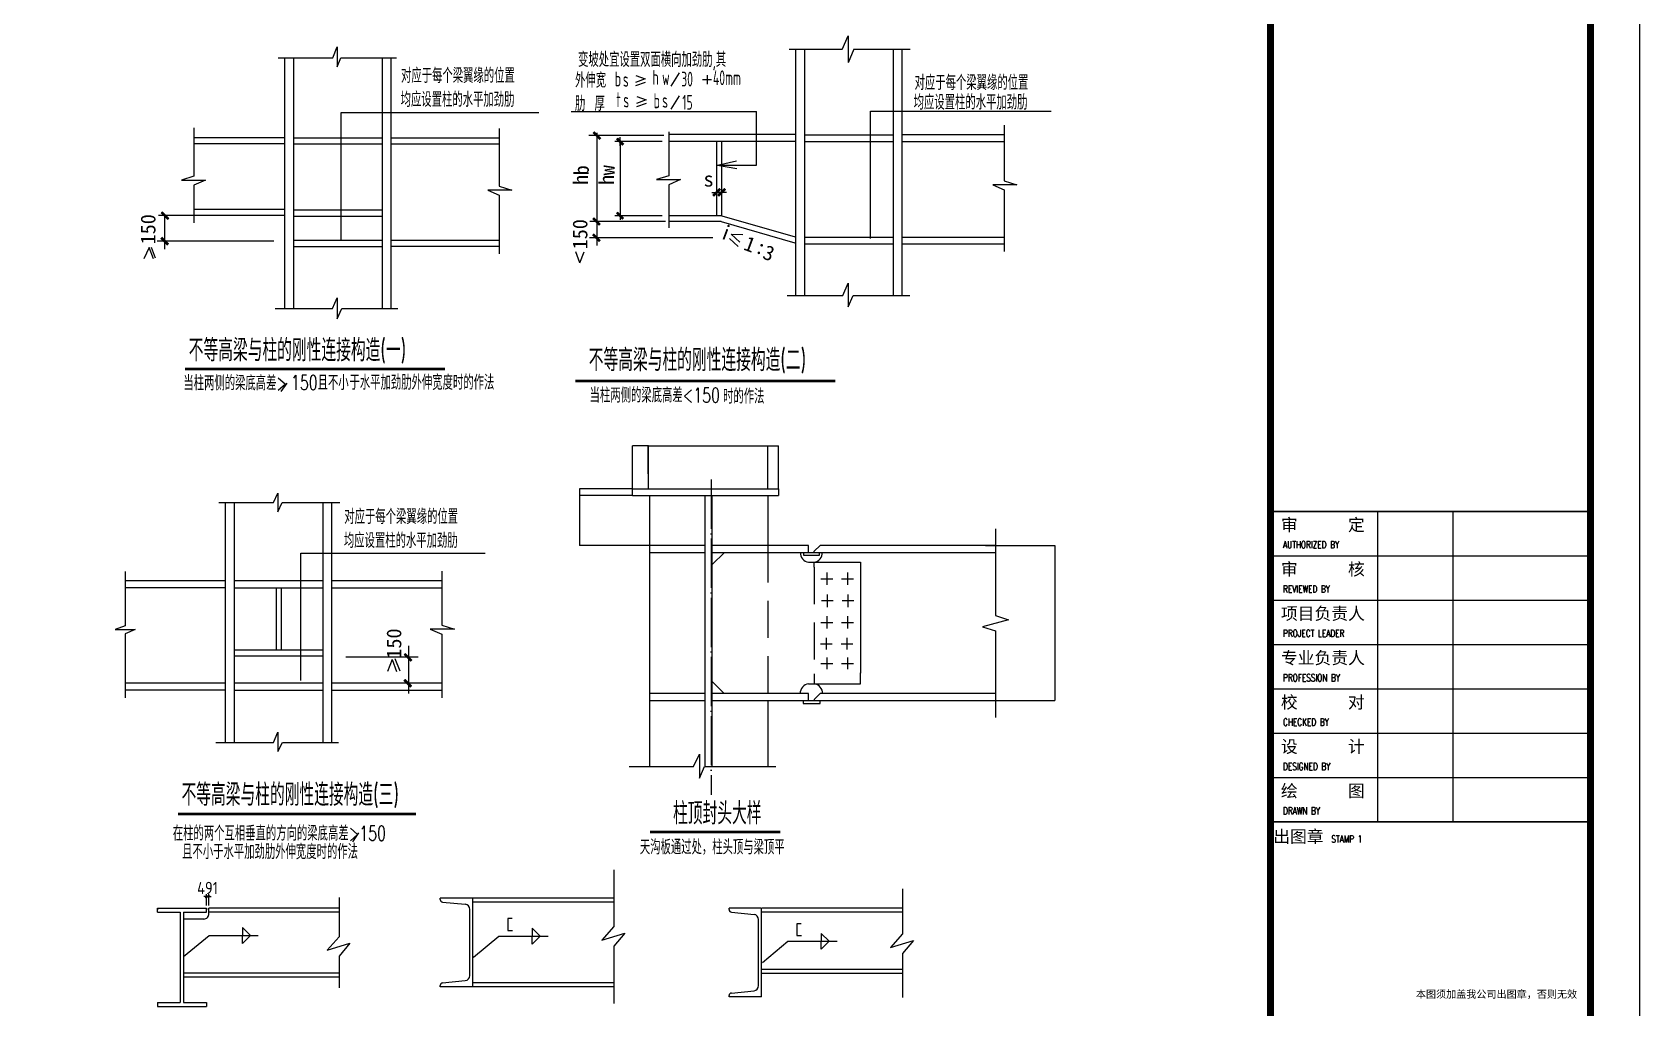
# Model space of a CAD drawing. Extents: x -138012 to 2129925, y -311560 to 0.
# Drawn here: x 1903268 to 1935909, y -178463 to -158663 of the extents above; entities that cross this region are included whole.
import ezdxf

# ---------------------------------------------------------------- set-up
doc = ezdxf.new("R2010")
doc.units = 0
doc.header["$LTSCALE"] = 1000
doc.header["$MEASUREMENT"] = 0
doc.linetypes.add('CENTER', pattern=[1.2, 1, -0.1, 0, -0.1])
doc.linetypes.add('HIDDEN', pattern=[0.375, 0.25, -0.125])
doc.layers.get('0').update_dxf_attribs({"linetype": 'CONTINUOUS'})
doc.layers.get('Defpoints').update_dxf_attribs({"linetype": 'CONTINUOUS'})
for name, color, linetype in [('10', 7, 'CONTINUOUS'), ('3', 3, 'CONTINUOUS'), ('AXIS', 3, 'CONTINUOUS'), ('FRAMING', 2, 'CONTINUOUS'), ('HIDDEN', 7, 'HIDDEN'), ('TEXT', 7, 'CONTINUOUS'), ('THIN', 7, 'CONTINUOUS'), ('Z', 4, 'CONTINUOUS'), ('图框', 4, 'CONTINUOUS'), ('实线', 7, 'CONTINUOUS'), ('柱构件', 2, 'CONTINUOUS'), ('梁__实线', 4, 'CONTINUOUS')]:
    doc.layers.add(name, color=color, linetype=linetype)
doc.styles.add('-宋体', font='', dxfattribs={"width": 0.8})
doc.styles.add('HZTXT', font='txt.shx', dxfattribs={"width": 0.8, "bigfont": 'hztxt.shx'})
doc.styles.add('iIcon2', font='')
doc.styles.add('MIMI-TKWZ', font='romanc.shx', dxfattribs={"width": 0.75, "oblique": 15, "bigfont": 'bigfont.shx'})
doc.styles.get("Standard").update_dxf_attribs({"font": 'GBENOR', "bigfont": 'GBCBIG'})
doc.styles.add('TSSD-REIN', font='tssdeng.shx', dxfattribs={"width": 0.7, "bigfont": 'tssdchn.shx'})
doc.styles.add('TSSD_Dimension', font='tssdeng.shx', dxfattribs={"width": 0.7, "bigfont": 'hztxt.shx'})
doc.styles.add('TSSD_Label', font='Tssdeng.shx', dxfattribs={"width": 0.7, "bigfont": 'hztxt.shx'})
doc.styles.add('TSSD_REIN', font='tssdeng.shx', dxfattribs={"width": 0.7, "bigfont": 'tssdchn.shx'})
doc.styles.get('-宋体').set_extended_font_data('SimSun')
doc.styles.get('iIcon2').set_extended_font_data('SimSun')
doc.dimstyles.new('L100', dxfattribs={"dimscale": 100, "dimtxt": 3.5, "dimasz": 50, "dimexe": 2.5, "dimexo": 3, "dimgap": 1.5, "dimtad": 1, "dimdec": 0, "dimzin": 0, "dimdsep": 46, "dimtxsty": 'Standard', "dimblk": 'ARCHTICK', "dimcen": 0.09, "dimadec": 0, "dimazin": 0, "dimtfac": 1, "dimtdec": 0, "dimtix": 1, "dimtmove": 2, "dimatfit": 3, "dimfxl": 0, "dimtolj": 1, "dimtzin": 0, "dimarcsym": 0})
doc.dimstyles.new('TSSD_10_1', dxfattribs={"dimtxt": 3, "dimasz": 1, "dimexe": 1, "dimexo": 2.5, "dimgap": 1, "dimtad": 1, "dimdec": 0, "dimlfac": 10, "dimzin": 0, "dimdsep": 46, "dimtxsty": 'TSSD_Dimension', "dimblk": 'ARCHTICK', "dimcen": 0, "dimdle": 1, "dimclrt": 7, "dimadec": 0, "dimazin": 0, "dimtfac": 1, "dimtdec": 0, "dimtix": 1, "dimtmove": 2, "dimatfit": 3, "dimldrblk": 'ARCHTICK', "dimfxl": 0, "dimtolj": 1, "dimtzin": 0, "dimarcsym": 0})

# ---------------------------------------------------------------- blocks, each defined once
blk = doc.blocks.new('_ArchTick')
at = {"color": 0, "linetype": 'ByBlock', "const_width": 0.4}
blk.add_lwpolyline([(-0.5, -0.5), (0.5, 0.5)], dxfattribs=at)
blk = doc.blocks.new('*D285')
at = {"layer": 'Defpoints', "color": 0, "linetype": 'Continuous'}
for p in [(1922619, -169080), (1922119, -172228), (1924033, -172228)]:
    blk.add_point(p, dxfattribs=at)
at = {"layer": '梁__实线', "color": 0, "linetype": 'Continuous', "lineweight": -2}
for p, q in [((1924033, -169079), (1924033, -172229)), ((1922621, -169080), (1924034, -169080)), ((1922121, -172228), (1924034, -172228))]:
    blk.add_line(p, q, dxfattribs=at)
for p, rotation in [((1924033, -169080), 90), ((1924033, -172228), 270)]:
    blk.add_blockref('_ArchTick', p, dxfattribs=dict(at, rotation=rotation))
at = {"layer": '梁__实线', "color": 7, "linetype": 'Continuous', "insert": (1924031, -170654), "char_height": 3, "attachment_point": 5, "rotation": 90, "style": 'TSSD_Dimension'}
blk.add_mtext('\\A1;\\A1;H', dxfattribs=at)
blk = doc.blocks.new('*D288')
at = {"layer": 'Defpoints', "color": 0, "linetype": 'Continuous'}
for p in [(1915455, -167060), (1915778, -167630), (1915455, -167930)]:
    blk.add_point(p, dxfattribs=at)
at = {"layer": '梁__实线', "color": 0, "linetype": 'Continuous', "lineweight": -2}
for p, q in [((1915779, -167060), (1915454, -167060)), ((1915455, -167928), (1915455, -167059)), ((1915778, -167628), (1915778, -167059))]:
    blk.add_line(p, q, dxfattribs=at)
at = {"layer": '梁__实线', "color": 0, "linetype": 'Continuous', "lineweight": -2, "rotation": 180}
blk.add_blockref('_ArchTick', (1915455, -167060), dxfattribs=at)
at = {"layer": '梁__实线', "color": 0, "linetype": 'Continuous', "lineweight": -2}
blk.add_blockref('_ArchTick', (1915778, -167060), dxfattribs=at)
at = {"layer": '梁__实线', "color": 7, "linetype": 'Continuous', "insert": (1915617, -167058), "char_height": 3, "attachment_point": 5, "style": 'TSSD_Dimension'}
blk.add_mtext('\\A1;20', dxfattribs=at)
blk = doc.blocks.new('*D289')
at = {"layer": 'Defpoints', "color": 0, "linetype": 'Continuous'}
for p in [(1914382, -168064), (1915455, -167930), (1915455, -168064)]:
    blk.add_point(p, dxfattribs=at)
at = {"layer": '梁__实线', "color": 0, "linetype": 'Continuous', "lineweight": -2}
for p, q in [((1915453, -167930), (1914381, -167930)), ((1915453, -168064), (1914381, -168064)), ((1914382, -167929), (1914382, -168065))]:
    blk.add_line(p, q, dxfattribs=at)
for p, rotation in [((1914382, -167930), 90), ((1914382, -168064), 270)]:
    blk.add_blockref('_ArchTick', p, dxfattribs=dict(at, rotation=rotation))
at = {"layer": '梁__实线', "color": 7, "linetype": 'Continuous', "insert": (1914380, -167997), "char_height": 3, "attachment_point": 5, "rotation": 90, "style": 'TSSD_Dimension'}
blk.add_mtext('\\A1;12', dxfattribs=at)
blk = doc.blocks.new('*D290')
at = {"layer": 'Defpoints', "color": 0, "linetype": 'Continuous'}
for p in [(1915155, -168064), (1914382, -169080), (1915805, -169080)]:
    blk.add_point(p, dxfattribs=at)
at = {"layer": '梁__实线', "color": 0, "linetype": 'Continuous', "lineweight": -2}
for p, q in [((1915153, -168064), (1914381, -168064)), ((1914382, -168063), (1914382, -169081)), ((1915802, -169080), (1914381, -169080))]:
    blk.add_line(p, q, dxfattribs=at)
for p, rotation in [((1914382, -168064), 90), ((1914382, -169080), 270)]:
    blk.add_blockref('_ArchTick', p, dxfattribs=dict(at, rotation=rotation))
at = {"layer": '梁__实线', "color": 7, "linetype": 'Continuous', "insert": (1914380, -168572), "char_height": 3, "attachment_point": 5, "rotation": 90, "style": 'TSSD_Dimension'}
blk.add_mtext('\\A1;60', dxfattribs=at)
blk = doc.blocks.new('CC')
blk.add_line((-24.2, 0), (24.2, 0))
at = {"layer": 'FRAMING', "color": 6}
blk.add_line((-17.8, -17.8), (17.8, 17.8), dxfattribs=at)
blk = doc.blocks.new('*D291')
at = {"color": 0, "lineweight": -2}
for p, q in [((1906805, -176206), (1906755, -176206)), ((1906805, -176388), (1906805, -176156)), ((1906805, -176206), (1906854, -176206)), ((1906854, -176388), (1906854, -176156)), ((1906854, -176206), (1906904, -176206))]:
    blk.add_line(p, q, dxfattribs=at)
at = {"layer": 'Defpoints', "color": 0}
for p in [(1906854, -176206), (1906805, -176438), (1906854, -176438)]:
    blk.add_point(p, dxfattribs=at)
at = {"color": 0, "lineweight": -2, "xscale": 50, "yscale": 50, "zscale": 50}
blk.add_blockref('_ArchTick', (1906805, -176206), dxfattribs=at)
at = {"color": 0, "lineweight": -2, "xscale": 50, "yscale": 50, "zscale": 50, "rotation": 180}
blk.add_blockref('_ArchTick', (1906854, -176206), dxfattribs=at)
at = {"color": 0, "insert": (1906829, -176031), "char_height": 250, "attachment_point": 5}
blk.add_mtext('\\A1;491', dxfattribs=at)
blk = doc.blocks.new('A$C44EF65FB')
for p, q in [((0.87, 2.4), (0, 2.4)), ((0, 2.4), (0, 0)), ((0, 0), (0.93, 0))]:
    blk.add_line(p, q)
blk = doc.blocks.new('564563')
at = {"layer": '图框'}
for p, q in [((189567, -166841), (196067, -166841)), ((189567, -166841), (196067, -166841)), ((191738, -166841), (191738, -173141)), ((193267, -166841), (193267, -173141)), ((189567, -167741), (196067, -167741)), ((189567, -168641), (196067, -168641)), ((189567, -169541), (196067, -169541)), ((189567, -170441), (196067, -170441)), ((189567, -171341), (196067, -171341)), ((189567, -172241), (196067, -172241))]:
    blk.add_line(p, q, dxfattribs=at)
at = {"layer": '图框', "const_width": 140}
blk.add_lwpolyline([(196067, -136041), (189567, -136041), (189567, -193441), (196067, -193441)], close=True, dxfattribs=at)
at = {"layer": '图框', "const_width": 35}
for points in [[(189567, -166841), (196067, -166841)], [(189567, -173141), (196067, -173141)]]:
    blk.add_lwpolyline(points, dxfattribs=at)
at = {"layer": '图框', "style": 'iIcon2'}
for s, height, p in [('审      定', 250, (189779, -167238)), ('审      核', 250, (189779, -168138)), ('项目负责人', 250, (189779, -169038)), ('专业负责人', 250, (189779, -169938)), ('校      对', 250, (189779, -170838)), ('设      计', 250, (189779, -171738)), ('绘      图', 250, (189779, -172638)), ('出图章', 250, (189624, -173565)), ('本图须加盖我公司出图章，否则无效', 150, (192520, -176714))]:
    blk.add_text(s, height=height, dxfattribs=at).set_placement(p)
at = {"layer": '图框', "style": 'MIMI-TKWZ', "width": 0.75}
for s, p in [('AUTHORIZED BY', (189823, -167590)), ('REVIEWED BY', (189823, -168490)), ('PROJECT LEADER', (189823, -169390)), ('PROFESSION BY', (189823, -170290)), ('CHECKED BY', (189823, -171190)), ('DESIGNED BY', (189823, -172090)), ('DRAWN BY', (189823, -172990)), ('STAMP 1', (190804, -173562))]:
    blk.add_text(s, height=145, dxfattribs=at).set_placement(p)

msp = doc.modelspace()

# ---------------------------------------------------------------- linework, layer by layer
for p, q in [((1909371.205, -159180.375), (1909458.457, -158956.966)), ((1909458.457, -158956.966), (1909458.457, -159369.124)), ((1919710.463, -159013.836), (1919834.7, -158736.597)), ((1919834.7, -158736.597), (1919834.7, -159280.215)), ((1908262.242, -159180.375), (1909371.205, -159180.375)), ((1909458.457, -159369.124), (1909537.611, -159180.375)), ((1909537.611, -159180.375), (1910665.021, -159180.375)), ((1918637.213, -159010.674), (1919709.191, -159010.674)), ((1919953.33, -159010.674), (1919833.487, -159285.763)), ((1919953.33, -159010.674), (1921092.601, -159010.674)), ((1915735.897, -160109.249), (1915537.897, -160181.249)), ((1914212.021, -160273.739), (1917974.262, -160273.739)), ((1917974.262, -161359.408), (1917974.262, -160273.739)), ((1923005.16, -160553.389), (1923005.16, -161683.074)), ((1906553.662, -160604.956), (1906553.662, -161585.969)), ((1912752.451, -160616.046), (1912752.451, -161790.372)), ((1916092.682, -160760.563), (1914570.255, -160760.563)), ((1914732.337, -160706.607), (1914732.337, -162991.151)), ((1916197.435, -160685.668), (1916197.435, -161578.736)), ((1917181.223, -161359.408), (1917974.262, -161359.408)), ((1906553.662, -161585.969), (1906297.152, -161662.87)), ((1906297.152, -161662.87), (1906784.52, -161662.87)), ((1906784.52, -161662.87), (1906553.662, -161765.404)), ((1906553.662, -161765.404), (1906553.662, -162529.713)), ((1912521.593, -161867.273), (1912752.451, -161969.808)), ((1913008.961, -161867.273), (1912521.593, -161867.273)), ((1912752.451, -161790.372), (1913008.961, -161867.273)), ((1916197.435, -161578.736), (1915940.926, -161655.636)), ((1915940.926, -161655.636), (1916428.294, -161655.636)), ((1916428.294, -161655.636), (1916197.435, -161758.171)), ((1916197.435, -161758.171), (1916197.435, -162632.504)), ((1922774.301, -161759.975), (1923005.16, -161862.509)), ((1923261.669, -161759.975), (1922774.301, -161759.975)), ((1923005.16, -161683.074), (1923261.669, -161759.975)), ((1923005.16, -161862.509), (1923005.16, -163115.275)), ((1912752.451, -161969.808), (1912752.451, -163164.069)), ((1906601.217, -162380.273), (1905831.203, -162380.273)), ((1905962.714, -163066.828), (1905962.714, -162380.273)), ((1916128.676, -162505.457), (1914588.252, -162505.457)), ((1917087.566, -162834.206), (1914583.104, -162834.206)), ((1917424.905, -162847.315), (1917599.748, -163010.371)), ((1917460.937, -162761.084), (1917635.78, -162924.14)), ((1917461.092, -162760.715), (1917699.966, -162770.531)), ((1908175.934, -162902.716), (1905809.291, -162902.716)), ((1914390.179, -163344.111), (1914307.139, -163119.92)), ((1914390.58, -163344.111), (1914473.619, -163119.92)), ((1919727.646, -164005.782), (1919833.384, -163759.233)), ((1919833.384, -163759.233), (1919833.384, -164234.36)), ((1909367.463, -164272.77), (1909458.413, -164053.7)), ((1909458.413, -164053.7), (1909458.413, -164481.191)), ((1918598.395, -164005.782), (1919727.646, -164005.782)), ((1919833.384, -164234.36), (1919936.214, -164005.782)), ((1919936.214, -164005.782), (1921086.538, -164005.782)), ((1908201.517, -164272.77), (1909367.463, -164272.77)), ((1909458.413, -164481.191), (1909552.727, -164272.77)), ((1909552.727, -164272.77), (1910689.659, -164272.77)), ((1908165.971, -168211.14), (1908254.963, -168018.329)), ((1908254.963, -168018.329), (1908254.963, -168399.889)), ((1907058.748, -168211.14), (1908165.971, -168211.14)), ((1908254.963, -168399.889), (1908346.969, -168211.14)), ((1908346.969, -168211.14), (1909514.137, -168211.14)), ((1905156.814, -169607.411), (1905156.814, -170710.034)), ((1911583.003, -169602.403), (1911583.003, -170698.617)), ((1905156.814, -170710.034), (1904953.476, -170786.935)), ((1911583.003, -170698.617), (1911839.512, -170775.518)), ((1904953.476, -170786.935), (1905362.151, -170786.935)), ((1905362.151, -170786.935), (1905156.814, -170870.347)), ((1905156.814, -170870.347), (1905156.814, -172175.037)), ((1911839.512, -170775.518), (1911352.144, -170775.518)), ((1911352.144, -170775.518), (1911583.003, -170878.052)), ((1911583.003, -170878.052), (1911583.003, -172170.029)), ((1909639.356, -171341.658), (1911104.485, -171341.658)), ((1910907.089, -171119.854), (1910907.089, -172080.991)), ((1910574.437, -171391.161), (1910483.093, -171637.772)), ((1910574.877, -171391.161), (1910666.221, -171637.772)), ((1910739.076, -171628.664), (1910638.708, -171382.053)), ((1908169.219, -173079.737), (1908254.92, -172868.288)), ((1908254.92, -172868.288), (1908254.92, -173259.173)), ((1906998.023, -173079.737), (1908169.219, -173079.737)), ((1908254.92, -173259.173), (1908347.895, -173079.737)), ((1908347.895, -173079.737), (1909486.166, -173079.737)), ((1915076.464, -175663.378), (1915076.464, -176815)), ((1909498.053, -176225.245), (1909498.053, -177020.464)), ((1911554.186, -176263.596), (1911554.186, -176236.108)), ((1912214.186, -176236.108), (1911554.186, -176236.108)), ((1912214.186, -178036.108), (1912214.186, -176236.108)), ((1915076.464, -176236.108), (1912224.506, -176236.108)), ((1920940.415, -176047.494), (1920940.415, -176963.466)), ((1905809.917, -176437.708), (1906804.917, -176437.708)), ((1905809.917, -176437.708), (1906804.917, -176437.708)), ((1905809.917, -176518.61), (1905809.917, -176437.708)), ((1905809.917, -176437.708), (1905809.917, -176475.702)), ((1905809.917, -176518.61), (1906271.792, -176518.61)), ((1906271.792, -176518.61), (1906271.792, -178356.806)), ((1906343.042, -176518.61), (1906804.917, -176518.61)), ((1906343.042, -176518.61), (1906804.917, -176518.61)), ((1906343.042, -176518.61), (1906343.042, -178356.806)), ((1906804.917, -176518.61), (1906804.917, -176437.708)), ((1906804.917, -176437.708), (1906804.917, -176475.702)), ((1906854.028, -176548.429), (1906854.028, -176437.708)), ((1909498.053, -176437.708), (1906854.028, -176437.708)), ((1909498.053, -176518.61), (1906854.028, -176518.61)), ((1911601.462, -176315.836), (1912059.634, -176361.653)), ((1912154.186, -177806.084), (1912154.186, -176466.132)), ((1915076.464, -176317.01), (1912224.506, -176317.01)), ((1917418.138, -176470.045), (1917418.138, -176442.557)), ((1918078.138, -176442.557), (1917418.138, -176442.557)), ((1917465.414, -176522.284), (1917923.586, -176568.102)), ((1918078.138, -178242.557), (1918078.138, -176442.557)), ((1920940.415, -176442.557), (1918088.457, -176442.557)), ((1920940.415, -176523.459), (1918088.457, -176523.459)), ((1906751.528, -176660.929), (1906343.042, -176660.929)), ((1907538.302, -176830.832), (1907697.715, -176992.917)), ((1907538.302, -176830.832), (1907538.302, -176992.917)), ((1913421.938, -176846.521), (1913581.35, -177008.606)), ((1913421.938, -176846.521), (1913421.938, -177008.606)), ((1915076.464, -176815), (1914834.08, -177086.964)), ((1918018.138, -178012.533), (1918018.138, -176672.581)), ((1906343.042, -177421.408), (1906861.158, -176992.917)), ((1907236.158, -176992.917), (1907236.158, -176992.917)), ((1907538.302, -177155.001), (1907538.302, -176992.917)), ((1907538.302, -177155.001), (1907697.715, -176992.917)), ((1909498.053, -177020.464), (1909255.669, -177292.428)), ((1909255.669, -177292.428), (1909719.991, -177154.213)), ((1909719.991, -177154.213), (1909498.053, -177417.746)), ((1912226.678, -177437.097), (1912744.793, -177008.606)), ((1913119.793, -177008.606), (1913119.793, -177008.606)), ((1913421.938, -177170.69), (1913581.35, -177008.606)), ((1913421.938, -177170.69), (1913421.938, -177008.606)), ((1914834.08, -177086.964), (1915298.402, -176948.749)), ((1915298.402, -176948.749), (1915076.464, -177212.281)), ((1915076.464, -177212.281), (1915076.464, -178374.057)), ((1918094.153, -177542.022), (1918612.269, -177113.53)), ((1918987.269, -177113.53), (1918987.269, -177113.53)), ((1919289.413, -176951.446), (1919448.825, -177113.53)), ((1919289.413, -176951.446), (1919289.413, -177113.53)), ((1919289.413, -177275.615), (1919448.825, -177113.53)), ((1919289.413, -177275.615), (1919289.413, -177113.53)), ((1920940.415, -176963.466), (1920698.032, -177235.429)), ((1920698.032, -177235.429), (1921162.354, -177097.215)), ((1921162.354, -177097.215), (1920940.415, -177360.747)), ((1909498.053, -177417.746), (1909498.053, -178055.123)), ((1920940.415, -177360.747), (1920940.415, -178250.552)), ((1909498.053, -177756.806), (1906343.042, -177756.806)), ((1909498.053, -177837.708), (1906343.042, -177837.708)), ((1920940.415, -177688.617), (1918088.457, -177688.617)), ((1920940.415, -177769.518), (1918088.457, -177769.518)), ((1911554.186, -178036.108), (1911554.186, -178008.62)), ((1912214.186, -178036.108), (1911554.186, -178036.108)), ((1911601.462, -177956.381), (1912059.634, -177910.563)), ((1915076.464, -177955.206), (1912224.506, -177955.206)), ((1915076.464, -178036.108), (1912224.506, -178036.108)), ((1917418.138, -178242.557), (1917418.138, -178215.069)), ((1917465.414, -178162.829), (1917923.586, -178117.012)), ((1905809.917, -178356.806), (1906271.792, -178356.806)), ((1905809.917, -178356.806), (1905809.917, -178437.708)), ((1905809.917, -178437.708), (1906804.917, -178437.708)), ((1906343.042, -178356.806), (1906804.917, -178356.806)), ((1906804.917, -178356.806), (1906804.917, -178437.708)), ((1918078.138, -178242.557), (1917418.138, -178242.557))]:
    msp.add_line(p, q)
at = {"color": 7}
for p, q in [((1915716.188, -159610.378), (1915518.188, -159682.378)), ((1915522.232, -159540.876), (1915716.188, -159610.378)), ((1916240.114, -159758.788), (1916407.635, -159485.007)), ((1916969.843, -159532.783), (1916969.843, -159716.638)), ((1915716.188, -159682.378), (1915518.188, -159754.378)), ((1916876.494, -159625.812), (1917062.978, -159625.812)), ((1915735.897, -160037.249), (1915537.897, -160109.249)), ((1915541.94, -159967.748), (1915735.897, -160037.249)), ((1916241.823, -160226.962), (1916409.343, -159953.18))]:
    msp.add_line(p, q, dxfattribs=at)
at = {"linetype": 'Continuous'}
for p, q in [((1920289.21, -160264.154), (1923959.879, -160264.154)), ((1920289.21, -162852.211), (1920289.21, -160264.154)), ((1909540.181, -160295.968), (1913555.146, -160295.968)), ((1909540.181, -162884.025), (1909540.181, -160295.968)), ((1905732.375, -163259.411), (1905641.131, -163035.22)), ((1908723.803, -171821.784), (1908723.803, -169233.727)), ((1908723.803, -169233.727), (1912467.669, -169233.727)), ((1916692.948, -173563.363), (1916817.109, -173313.938)), ((1916817.109, -173313.938), (1916817.109, -173800.2)), ((1915390.825, -173563.363), (1916692.948, -173563.363)), ((1916817.109, -173800.2), (1916918.645, -173563.363)), ((1916918.645, -173563.363), (1918368.153, -173563.363))]:
    msp.add_line(p, q, dxfattribs=at)
at = {"color": 7, "linetype": 'ByBlock'}
for p, q in [((1916058.949, -160883.884), (1915096.687, -160883.884)), ((1915204.687, -160887.484), (1915204.687, -162383.625)), ((1916058.949, -162387.225), (1915096.687, -162387.225))]:
    msp.add_line(p, q, dxfattribs=at)
at = {"color": 7, "linetype": 'Continuous'}
msp.add_line((1908325.312, -165958.354), (1908442.76, -165783.758), dxfattribs=at)
at = {"color": 7, "const_width": 54}
msp.add_lwpolyline([(1906232.245, -174528.716), (1911059.132, -174528.716)], dxfattribs=at)
for centre, radius, start, end in [((1906750.005, -176556.596), 104.344, 270.8366979, 4.4893037), ((1911606.686, -176263.596), 52.5, 180, 264.2894068), ((1912049.186, -176466.132), 105, 0, 84.2894068), ((1917470.638, -176470.045), 52.5, 180, 264.2894068), ((1917913.138, -176672.581), 105, 0, 84.2894068), ((1912049.186, -177806.084), 105, 275.7105932, 0), ((1911606.686, -178008.62), 52.5, 95.7105932, 180), ((1917470.638, -178215.069), 52.5, 95.7105932, 180), ((1917913.138, -178012.533), 105, 275.7105932, 0)]:
    msp.add_arc(centre, radius, start, end)
at = {"layer": '10', "color": 0}
for p, q in [((1917181.223, -161359.408), (1917568.588, -161276.039)), ((1917181.223, -161359.408), (1917578.214, -161429.961)), ((1905641.131, -163035.22), (1905532.881, -163262.338)), ((1905683.946, -163027.545), (1905766.629, -163244.6)), ((1919030.826, -169420.288), (1920084.512, -169420.288)), ((1920084.512, -171884.55), (1920084.512, -171663.741)), ((1919030.826, -171884.55), (1920086.926, -171884.55)), ((1909777.305, -175096.53), (1909899.816, -174913.325))]:
    msp.add_line(p, q, dxfattribs=at)
at = {"layer": '10', "color": 0, "const_width": 54}
for points in [[(1914662.716, -160691.473), (1914802.8, -160831.652)], [(1915140.482, -160819.679), (1915268.891, -160948.088)], [(1917237.659, -161841.666), (1917094.481, -161984.844)], [(1917338.995, -161841.666), (1917195.817, -161984.844)], [(1905895.538, -162316.142), (1906035.623, -162456.321)], [(1914655.739, -162435.475), (1914795.823, -162575.654)], [(1915140.482, -162323.021), (1915268.891, -162451.43)], [(1905888.291, -162833.582), (1906028.376, -162973.761)], [(1914655.739, -162764.294), (1914795.823, -162904.473)], [(1906373.284, -165500.713), (1911650.06, -165500.713)], [(1914297.384, -165741.349), (1919573.363, -165741.349)], [(1910831.027, -171280.04), (1910971.111, -171420.219)], [(1910822.941, -171806.124), (1910963.025, -171946.303)], [(1915809.035, -174893.688), (1918457.912, -174893.688)]]:
    msp.add_lwpolyline(points, dxfattribs=at)
at = {"layer": '3', "const_width": 100}
msp.add_lwpolyline([(1854308.843, -137588.721), (1928408.843, -137588.721), (1928408.843, -194988.721), (1854308.843, -194988.721)], close=True, dxfattribs=at)
at = {"layer": 'AXIS', "linetype": 'CENTER'}
msp.add_line((1917054.389, -167740.917), (1917054.389, -174138.911), dxfattribs=at)
at = {"layer": 'Defpoints', "color": 0, "linetype": 'ByBlock'}
for p in [(1916274.949, -160883.884), (1917166.07, -162085.375), (1917267.406, -162085.375), (1915204.687, -162387.225), (1916274.949, -162387.225), (1920161.157, -169080.385), (1922991.266, -169083.009), (1919163.8, -169411.272), (1919163.8, -169411.272), (1906804.917, -176437.708), (1906854.028, -176437.708)]:
    msp.add_point(p, dxfattribs=at)
at = {"layer": 'HIDDEN', "ltscale": 3}
for p, q in [((1918204.619, -169079.004), (1918204.619, -172221.679)), ((1919145.906, -169518.35), (1919145.906, -171686.188))]:
    msp.add_line(p, q, dxfattribs=at)
at = {"layer": 'THIN'}
msp.add_lwpolyline([(1922828.523, -168741.674), (1922828.523, -170501.655), (1923092.523, -170585.655), (1922564.523, -170729.655), (1922828.523, -170813.655), (1922828.523, -172573.637)], dxfattribs=at)
at = {"layer": 'Z', "color": 6}
for p, q in [((1914662.716, -160691.473), (1914802.8, -160831.652)), ((1905895.538, -162316.142), (1906035.623, -162456.321)), ((1914655.739, -162435.475), (1914795.823, -162575.654)), ((1905888.291, -162833.582), (1906028.376, -162973.761)), ((1914655.739, -162764.294), (1914795.823, -162904.473)), ((1910831.027, -171280.04), (1910971.111, -171420.219)), ((1910822.941, -171806.124), (1910963.025, -171946.303))]:
    msp.add_line(p, q, dxfattribs=at)
at = {"layer": '图框'}
for points in [[(1851808.842, -195988.721), (1935908.842, -195988.721), (1935908.842, -136588.721), (1851808.842, -136588.721)], [(1851808.843, -195988.721), (1935908.843, -195988.721), (1935908.843, -136588.721), (1851808.843, -136588.721)]]:
    msp.add_lwpolyline(points, close=True, dxfattribs=at)
for points, const_width in [([(1854308.843, -137588.721), (1934908.843, -137588.721), (1934908.843, -194988.721), (1854308.843, -194988.721)], 140), ([(1934908.842, -194988.721), (1934908.842, -137588.721), (1854308.842, -137588.721), (1854308.842, -194988.721)], 100)]:
    msp.add_lwpolyline(points, close=True, dxfattribs=dict(at, const_width=const_width))
at = {"layer": '实线'}
for p, q in [((1906861.158, -176992.917), (1907858.285, -176992.917)), ((1912744.793, -177008.606), (1913741.92, -177008.606)), ((1918612.269, -177113.53), (1919609.396, -177113.53))]:
    msp.add_line(p, q, dxfattribs=at)
at = {"layer": '柱构件'}
for p, q in [((1908391.173, -159180.375), (1908391.173, -164280.94)), ((1908571.806, -159180.375), (1908571.806, -164280.94)), ((1910370.913, -159180.375), (1910370.913, -164280.94)), ((1910551.547, -159180.375), (1910551.547, -164280.94)), ((1918766.144, -159010.674), (1918766.144, -163999.373)), ((1918946.777, -159010.674), (1918946.777, -163999.373)), ((1920745.884, -159010.674), (1920745.884, -163999.373)), ((1920926.518, -159010.674), (1920926.518, -163999.373)), ((1908391.173, -160805.143), (1906553.681, -160805.143)), ((1908574.044, -160807.008), (1910366.208, -160807.008)), ((1910551.547, -160805.143), (1912752.451, -160805.143)), ((1918766.144, -160742.486), (1916197.435, -160742.486)), ((1918751.484, -160882.59), (1916197.435, -160882.59)), ((1917168.741, -162386.949), (1917168.741, -160882.59)), ((1917269.378, -162386.949), (1917269.378, -160882.59)), ((1918946.777, -160744.352), (1920741.179, -160744.352)), ((1918946.777, -160882.703), (1920741.179, -160882.703)), ((1920926.518, -160742.486), (1923005.16, -160742.486)), ((1920926.518, -160882.59), (1923005.16, -160882.59)), ((1908382.467, -160931.385), (1906553.681, -160931.385)), ((1908574.044, -160931.498), (1910366.208, -160931.498)), ((1910551.547, -160931.385), (1912752.451, -160931.385)), ((1908391.173, -162259.158), (1906553.681, -162259.158)), ((1908382.467, -162385.4), (1906553.681, -162385.4)), ((1908574.044, -162269.387), (1910366.208, -162269.387)), ((1908574.044, -162393.876), (1910366.208, -162393.876)), ((1917269.378, -162386.949), (1916197.435, -162386.949)), ((1917254.963, -162506.844), (1916197.435, -162506.844)), ((1917254.963, -162506.844), (1918755.375, -162939.649)), ((1917269.378, -162386.949), (1918759.179, -162813.758)), ((1918946.777, -162821.369), (1920747.241, -162821.369)), ((1920926.518, -162819.769), (1923005.16, -162819.769)), ((1908572.23, -162884.025), (1910372.27, -162884.025)), ((1908572.23, -163010.267), (1910372.27, -163010.267)), ((1910551.547, -162882.425), (1912752.451, -162882.425)), ((1910551.547, -163008.667), (1912752.451, -163008.667)), ((1918946.777, -162961.473), (1920747.241, -162961.473)), ((1920926.518, -162959.873), (1923005.16, -162959.873)), ((1915804.613, -168063.864), (1915804.613, -173557.395)), ((1916924.301, -168063.864), (1916924.301, -173563.363)), ((1917068.22, -168063.864), (1917068.22, -173563.363)), ((1918204.619, -168063.864), (1918204.619, -169079.004)), ((1907187.68, -168211.14), (1907187.68, -173079.737)), ((1907368.313, -168211.14), (1907368.313, -173079.737)), ((1909167.42, -168211.14), (1909167.42, -173079.737)), ((1909348.053, -168211.14), (1909348.053, -173079.737)), ((1916924.301, -169079.748), (1915804.613, -169080.29)), ((1919031.53, -169078.519), (1917068.22, -169079.67)), ((1919031.346, -169221.766), (1919031.53, -169078.519)), ((1919146.458, -169197.149), (1919265.263, -169078.424)), ((1922828.523, -169077.674), (1919265.263, -169078.424)), ((1915804.613, -169221.766), (1916924.301, -169221.766)), ((1917068.22, -169221.766), (1922828.523, -169221.766)), ((1918926.737, -169222.127), (1918926.737, -169274.628)), ((1918926.737, -169274.628), (1919256.045, -169274.628)), ((1919031.377, -169221.766), (1919031.377, -169197.545)), ((1919146.458, -169221.766), (1919146.458, -169197.149)), ((1919256.045, -169274.628), (1919256.045, -169222.127)), ((1919145.906, -169518.35), (1919145.906, -169420.16)), ((1920084.512, -169420.288), (1920084.512, -171674.741)), ((1907187.68, -169796.508), (1905156.814, -169796.508)), ((1907192.342, -169942.353), (1905156.814, -169942.353)), ((1907370.55, -169793.366), (1909162.715, -169793.366)), ((1907370.55, -169937.457), (1909162.715, -169937.457)), ((1909348.053, -169791.5), (1911583.003, -169791.5)), ((1909348.053, -169937.344), (1911583.003, -169937.344)), ((1919145.906, -171686.188), (1919145.906, -171884.355)), ((1907187.68, -171873.79), (1905156.814, -171873.79)), ((1907368.736, -171870.382), (1909168.777, -171870.382)), ((1907368.736, -172016.227), (1909168.777, -172016.227)), ((1909348.053, -171868.782), (1911583.003, -171868.782)), ((1909348.053, -172014.627), (1911583.003, -172014.627)), ((1907192.342, -172019.635), (1905156.814, -172019.635)), ((1916924.301, -172084.96), (1915804.613, -172084.96)), ((1915804.613, -172227.884), (1916924.301, -172227.884)), ((1919030.427, -172084.96), (1917068.22, -172084.96)), ((1917068.22, -172227.884), (1922828.523, -172227.884)), ((1918204.619, -172227.884), (1918204.619, -173563.363)), ((1918918.571, -172229.348), (1918918.571, -172283.604)), ((1918918.571, -172283.604), (1919266.966, -172283.604)), ((1919030.427, -172228.987), (1919030.427, -172084.96)), ((1919145.786, -172204.093), (1919264.998, -172084.96)), ((1919145.786, -172204.093), (1919145.786, -172227.884)), ((1922828.523, -172084.96), (1919264.998, -172084.96)), ((1919266.966, -172283.604), (1919266.966, -172229.348))]:
    msp.add_line(p, q, dxfattribs=at)
at = {"layer": '柱构件', "linetype": 'Continuous'}
for p, q in [((1915804.613, -169080.29), (1915804.613, -169221.766)), ((1917321.716, -169221.766), (1917076.498, -169466.811)), ((1917320.739, -172084.96), (1917068.22, -171832.62)), ((1915804.613, -172084.96), (1915804.613, -172227.884))]:
    msp.add_line(p, q, dxfattribs=at)
at = {"layer": '柱构件', "color": 6, "linetype": 'Continuous'}
for p, q in [((1919399.706, -169625.758), (1919399.706, -169876.179)), ((1919819.706, -169625.758), (1919819.706, -169876.179)), ((1919282.66, -169756.483), (1919521.843, -169756.483)), ((1919702.66, -169756.483), (1919941.843, -169756.483)), ((1919292.618, -170199.042), (1919531.801, -170199.042)), ((1919409.664, -170075.68), (1919409.664, -170329.697)), ((1919712.618, -170199.042), (1919951.801, -170199.042)), ((1919829.664, -170075.68), (1919829.664, -170329.697)), ((1919282.66, -170641.574), (1919521.843, -170641.574)), ((1919399.706, -170515.826), (1919399.706, -170761.734)), ((1919702.66, -170641.574), (1919941.843, -170641.574)), ((1919819.706, -170515.826), (1919819.706, -170761.734)), ((1919389.748, -170956.273), (1919389.748, -171193.577)), ((1919809.748, -170956.273), (1919809.748, -171193.577)), ((1919272.702, -171075.935), (1919511.886, -171075.935)), ((1919399.706, -171354.284), (1919399.706, -171591.588)), ((1919692.702, -171075.935), (1919931.886, -171075.935)), ((1919819.706, -171354.284), (1919819.706, -171591.588)), ((1919282.66, -171473.946), (1919521.843, -171473.946)), ((1919702.66, -171473.946), (1919941.843, -171473.946))]:
    msp.add_line(p, q, dxfattribs=at)
at = {"layer": '柱构件', "color": 2}
for p, q in [((1908219.513, -169937.457), (1908219.513, -171196.418)), ((1908321.875, -169937.457), (1908321.875, -171196.418)), ((1907368.313, -171196.418), (1909167.42, -171196.418)), ((1909167.42, -171329.713), (1907368.313, -171329.713))]:
    msp.add_line(p, q, dxfattribs=at)
at = {"layer": '柱构件'}
for centre, radius, start, end in [((1919063.364, -169222.127), 200.815, 179.8969739, 260.6752533), ((1919112.598, -169222.127), 200.815, 279.5475175, 0.1030261), ((1919064.344, -172085.517), 203.743, 99.4688471, 179.8435419), ((1919113.578, -172085.517), 203.743, 0.1564581, 80.8702054)]:
    msp.add_arc(centre, radius, start, end, dxfattribs=at)
at = {"layer": '梁__实线', "color": 7, "linetype": 'Continuous'}
for p, q in [((1915455.041, -167930.391), (1918418.94, -167930.391)), ((1915455.041, -168063.864), (1915455.041, -167930.391)), ((1915455.041, -168063.864), (1918418.94, -168063.864)), ((1918418.94, -167930.391), (1918418.94, -168063.864))]:
    msp.add_line(p, q, dxfattribs=at)

# ---------------------------------------------------------------- block references
at = {"color": 7, "linetype": 'ByBlock'}
for p, xscale, yscale, zscale, rotation in [((1915204.687, -160883.884), 3.600000002188608, 3.600000002188608, 3.600000002188608, 90), ((1917267.406, -161913.255), 4.014071961864829, 4.014071996789426, 4.014071999999942, 180), ((1915204.687, -162387.225), 3.600000002188608, 3.600000002188608, 3.600000002188608, 270)]:
    msp.add_blockref('CC', p, dxfattribs=dict(at, xscale=xscale, yscale=yscale, zscale=zscale, rotation=rotation))
at = {"color": 7, "linetype": 'ByBlock', "xscale": 4.014071961864829, "yscale": 4.014071996789426, "zscale": 4.014071999999942}
msp.add_blockref('CC', (1917166.07, -161913.255), dxfattribs=at)
at = {"xscale": 100, "yscale": 100, "zscale": 100}
for p in [(1912926.894, -176890.822), (1918794.37, -176995.746)]:
    msp.add_blockref('A$C44EF65FB', p, dxfattribs=at)
at = {"layer": 'TEXT'}
msp.add_blockref('564563', (1738842.058, -1547.272), dxfattribs=at)

# ---------------------------------------------------------------- texts
at = {"color": 7}
for s, height, style, width, p in [('变坡处宜设置双面横向加劲肋,其', 300, 'TSSD_Label', 0.7, (1914351.235, -159368.745)), ('对应于每个梁翼缘的位置', 300, 'HZTXT', 0.7, (1910757.283, -159693.756)), ('外伸宽', 300, 'HZTXT', 0.7, (1914290.255, -159787.248)), ('b', 300, 'TSSD_REIN', 0.6, (1915097.959, -159761.902)), ('s', 300, 'TSSD_REIN', 0.6, (1915262.239, -159771.127)), ('h', 300, 'TSSD_REIN', 0.6, (1915862.911, -159730.445)), ('w', 300, 'TSSD_REIN', 0.6, (1916057.431, -159735.808)), ('30', 300, 'TSSD_REIN', 0.6, (1916446.057, -159765.335)), ('40mm', 300, 'TSSD_REIN', 0.6, (1917089.688, -159738.159)), ('对应于每个梁翼缘的位置', 300, 'HZTXT', 0.7, (1921183.875, -159836.65)), ('均应设置柱的水平加劲肋', 300, 'HZTXT', 0.7, (1910749.049, -160179.053)), ('肋 厚', 300, 'HZTXT', 0.7, (1914288.302, -160262.576)), ('t', 300, 'TSSD_REIN', 0.6, (1915127.124, -160183.048)), ('b', 300, 'TSSD_REIN', 0.6, (1915886.779, -160206.235)), ('15', 300, 'TSSD_REIN', 0.6, (1916467.535, -160235.822)), ('均应设置柱的水平加劲肋', 300, 'HZTXT', 0.7, (1921164.712, -160234.596)), ('s', 300, 'TSSD_REIN', 0.6, (1915270.477, -160190.104)), ('s', 300, 'TSSD_REIN', 0.6, (1916059.21, -160196.984)), ('不等高梁与柱的刚性连接构造(一)', 450, 'TSSD-REIN', 0.7, (1906447.463, -165344.024)), ('不等高梁与柱的刚性连接构造(二)', 450, 'TSSD-REIN', 0.7, (1914568.478, -165542.802)), ('当柱两侧的梁底高差>', 300, 'HZTXT', 0.7, (1906338.265, -165933.628)), ('150且不小', 300, 'HZTXT', 0.7, (1908524.021, -165924.473)), ('于水平加劲肋外伸宽度时的作法', 300, 'HZTXT', 0.7, (1909711.099, -165920.868)), ('当柱两侧的梁底高差<150', 300, 'HZTXT', 0.7, (1914586.014, -166180.008)), ('时的作法', 300, 'HZTXT', 0.7, (1917294.442, -166203.785)), ('对应于每个梁翼缘的位置', 300, 'HZTXT', 0.7, (1909605.258, -168644.415)), ('均应设置柱的水平加劲肋', 300, 'HZTXT', 0.7, (1909597.025, -169129.712)), ('不等高梁与柱的刚性连接构造(三)', 450, 'TSSD-REIN', 0.7, (1906300.708, -174364.057)), ('柱顶封头大样', 450, 'TSSD-REIN', 0.7, (1916279.677, -174742.84)), ('在柱的两个互相垂直的方向的梁底高差>150', 300, 'HZTXT', 0.7, (1906123.572, -175071.259)), ('且不小于水平加劲肋外伸宽度时的作法', 300, 'HZTXT', 0.7, (1906313.024, -175445.168)), ('天沟板通过处，柱头顶与梁顶平', 300, 'HZTXT', 0.7, (1915605.909, -175350.65))]:
    msp.add_text(s, height=height, dxfattribs=dict(at, style=style, width=width)).set_placement(p)
at = {"layer": 'Z', "style": '-宋体'}
for s, rotation, p in [('b', 90, (1914569.974, -161567.633)), ('w', 90, (1915096.67, -161567.633)), ('h', 90, (1914552.728, -161763.541)), ('h', 90, (1915079.424, -161763.541)), ('150', 90, (1905771.157, -162968.956)), ('150', 90, (1914541.03, -163068.855)), ('i', 339.5201696, (1917209.143, -162834.031)), ('1', 339.5201696, (1917693.415, -163070.595)), (':', 339.5201696, (1917918.413, -163127.78)), ('3', 339.5201696, (1918078.41, -163249.251))]:
    msp.add_text(s, height=300, rotation=rotation, dxfattribs=at).set_placement(p)
at = {"layer": 'Z', "color": 4, "style": '-宋体'}
msp.add_text('s', height=300, dxfattribs=at).set_placement((1916899.669, -161795.901))
msp.add_text('150', height=300, rotation=90, dxfattribs=at).set_placement((1910762.78, -171376.348))

# ---------------------------------------------------------------- dimensions: what is measured, and where the dimension line sits
dim = msp.add_linear_dim(base=(1906854.028, -176205.894), p1=(1906804.917, -176437.708), p2=(1906854.028, -176437.708), dimstyle='L100', override={"dimtxt": 2.5, "dimasz": 0.5, "dimexe": 0.5, "dimexo": 0.5, "dimgap": 0.5, "dimtad": 1, "dimtih": 0, "dimtoh": 0, "dimdec": 0, "dimlfac": 10, "dimblk1": 'ARCHTICK', "dimblk2": 'ARCHTICK', "dimsah": 1})
dim.commit()
dim.dimension.update_dxf_attribs({"geometry": '*D291', "text_midpoint": (1906829.473, -176030.894)})
at = {"layer": '梁__实线', "color": 7, "linetype": 'Continuous'}
dim = msp.add_linear_dim(base=(1915455.041, -167060.069), p1=(1915778.357, -167630.391), p2=(1915455.041, -167930.391), text='20', dimstyle='TSSD_10_1', dxfattribs=at)
dim.commit()
dim.dimension.update_dxf_attribs({"geometry": '*D288', "text_midpoint": (1915616.699, -167057.569)})
for base, p1, p2, text in [((1918204.619, -167060.069), (1915778.357, -167930.391), (1918204.619, -167930.391), 'B'), ((1918418.94, -167060.069), (1918204.619, -167630.391), (1918418.94, -167930.391), '20')]:
    msp.add_linear_dim(base=base, p1=p1, p2=p2, text=text, dimstyle='TSSD_10_1', dxfattribs=at).render()
for base, p1, p2, text, picture, middle in [((1914382.381, -168063.864), (1915455.041, -167930.391), (1915455.041, -168063.864), '12', '*D289', (1914379.881, -167997.128)), ((1914382.381, -169080.29), (1915155.041, -168063.864), (1915804.613, -169080.29), '60', '*D290', (1914379.881, -168572.077)), ((1924033.124, -172227.884), (1922618.724, -169080.385), (1922118.63, -172227.884), '\\A1;H', '*D285', (1924030.624, -170654.135))]:
    dim = msp.add_linear_dim(base=base, p1=p1, p2=p2, angle=90, text=text, dimstyle='TSSD_10_1', dxfattribs=at)
    dim.commit()
    dim.dimension.update_dxf_attribs({"geometry": picture, "text_midpoint": middle})

doc.saveas('drawing.dxf')
